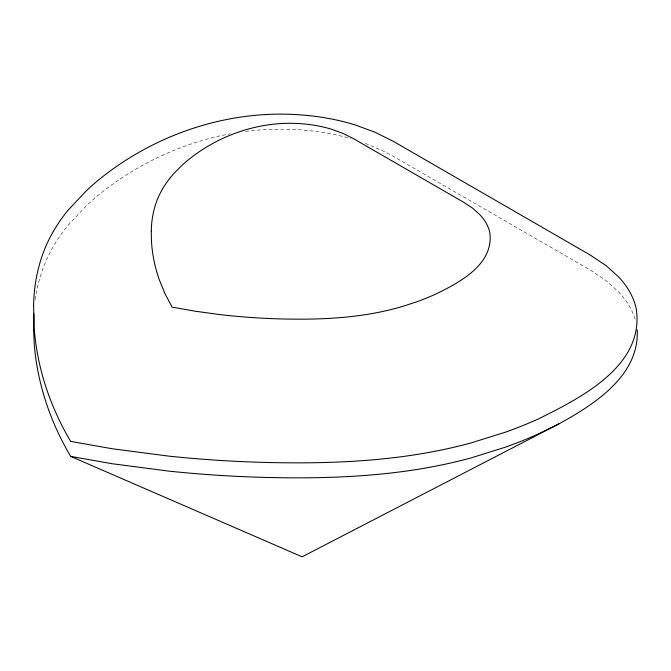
<?xml version="1.0" encoding="UTF-8"?>
<svg xmlns="http://www.w3.org/2000/svg" width="671" height="671" viewBox="0 0 671 671"><rect width="100%" height="100%" fill="white"/><g stroke="black" fill="none" stroke-linecap="round" stroke-linejoin="round"><path stroke-width="0.5" stroke-dasharray="3.35 2.52" d="M35.236 299.652C37.87 280.461 44.219 261.791 54.108 245.125A334.837 193.315 0 0 1 67.93 225.389L86.509 205.578A363.154 209.662 0 0 1 109.641 186.362C145.288 160.285 186.681 141.816 230.17 133.806M245.494 131.415C263.946 129.092 282.617 128.614 301.162 129.922A156.259 90.216 0 0 1 350.581 138.561M365.36 143.376L384.567 151.646L393.6 156.494L590.136 269.968L606.114 280.621L618.788 292.103A156.259 90.216 0 0 1 635.722 321.484"/><path stroke-width="1.01" d="M33.86 313.843L33.55 328.304L34.246 343.854A720.084 415.735 0 0 0 45.251 399.916C51.524 419.635 60.138 438.591 70.681 456.397L302.135 556.813L559.169 423.77C594.414 404.261 639.497 375.718 637.207 329.847M559.169 423.77L538.41 433.911A363.154 209.662 0 0 1 505.129 447.263L470.816 457.991A334.837 193.315 0 0 1 436.628 465.968C380.382 477.031 322.785 478.817 265.624 477.433A720.084 415.735 0 0 1 168.522 471.084L112.392 463.77L70.681 456.397M33.584 306.043L34.246 328.865A720.084 415.735 0 0 0 45.251 384.919C51.524 404.647 60.138 423.602 70.681 441.409L112.392 448.773L168.522 456.095A720.084 415.735 0 0 0 265.624 462.445C322.785 463.829 380.382 462.034 436.628 450.979A334.837 193.315 0 0 0 470.816 442.994L505.129 432.275A363.154 209.662 0 0 0 538.41 418.922C580.91 397.819 645.2 365.653 636.158 308.341A156.259 90.216 0 0 0 618.796 277.106L606.114 265.632L590.136 254.972L393.6 141.506L375.148 132.279L355.253 124.965A156.259 90.216 0 0 0 301.162 114.934C233.189 109.625 164.311 131.071 109.641 171.373A363.154 209.662 0 0 0 86.509 190.589L67.93 210.392A334.837 193.315 0 0 0 54.108 230.128C40.411 252.95 33.978 279.564 33.584 306.043M151.285 231.101L151.394 239.53A403.271 232.829 0 0 0 159.371 279.958L164.957 293.604L172.128 307.133L195.555 311.269L219.191 314.498A403.271 232.829 0 0 0 289.226 319.094C318.817 319.53 348.584 318.23 377.681 312.51A188.408 108.777 0 0 0 403.221 306.219L416.154 302A203.984 117.769 0 0 0 434.85 294.502C459.14 282.759 494.359 264.542 489.763 232.384A87.767 50.677 0 0 0 480 214.846L472.887 208.396L463.904 202.407L353.508 138.671L343.141 133.495L331.977 129.386A87.767 50.677 0 0 0 301.589 123.749C263.409 120.772 224.718 132.808 194.011 155.446A203.984 117.769 0 0 0 181.011 166.24L173.705 173.705A188.408 108.777 0 0 0 162.81 188.459C155.127 201.275 151.512 216.221 151.285 231.101"/></g></svg>
